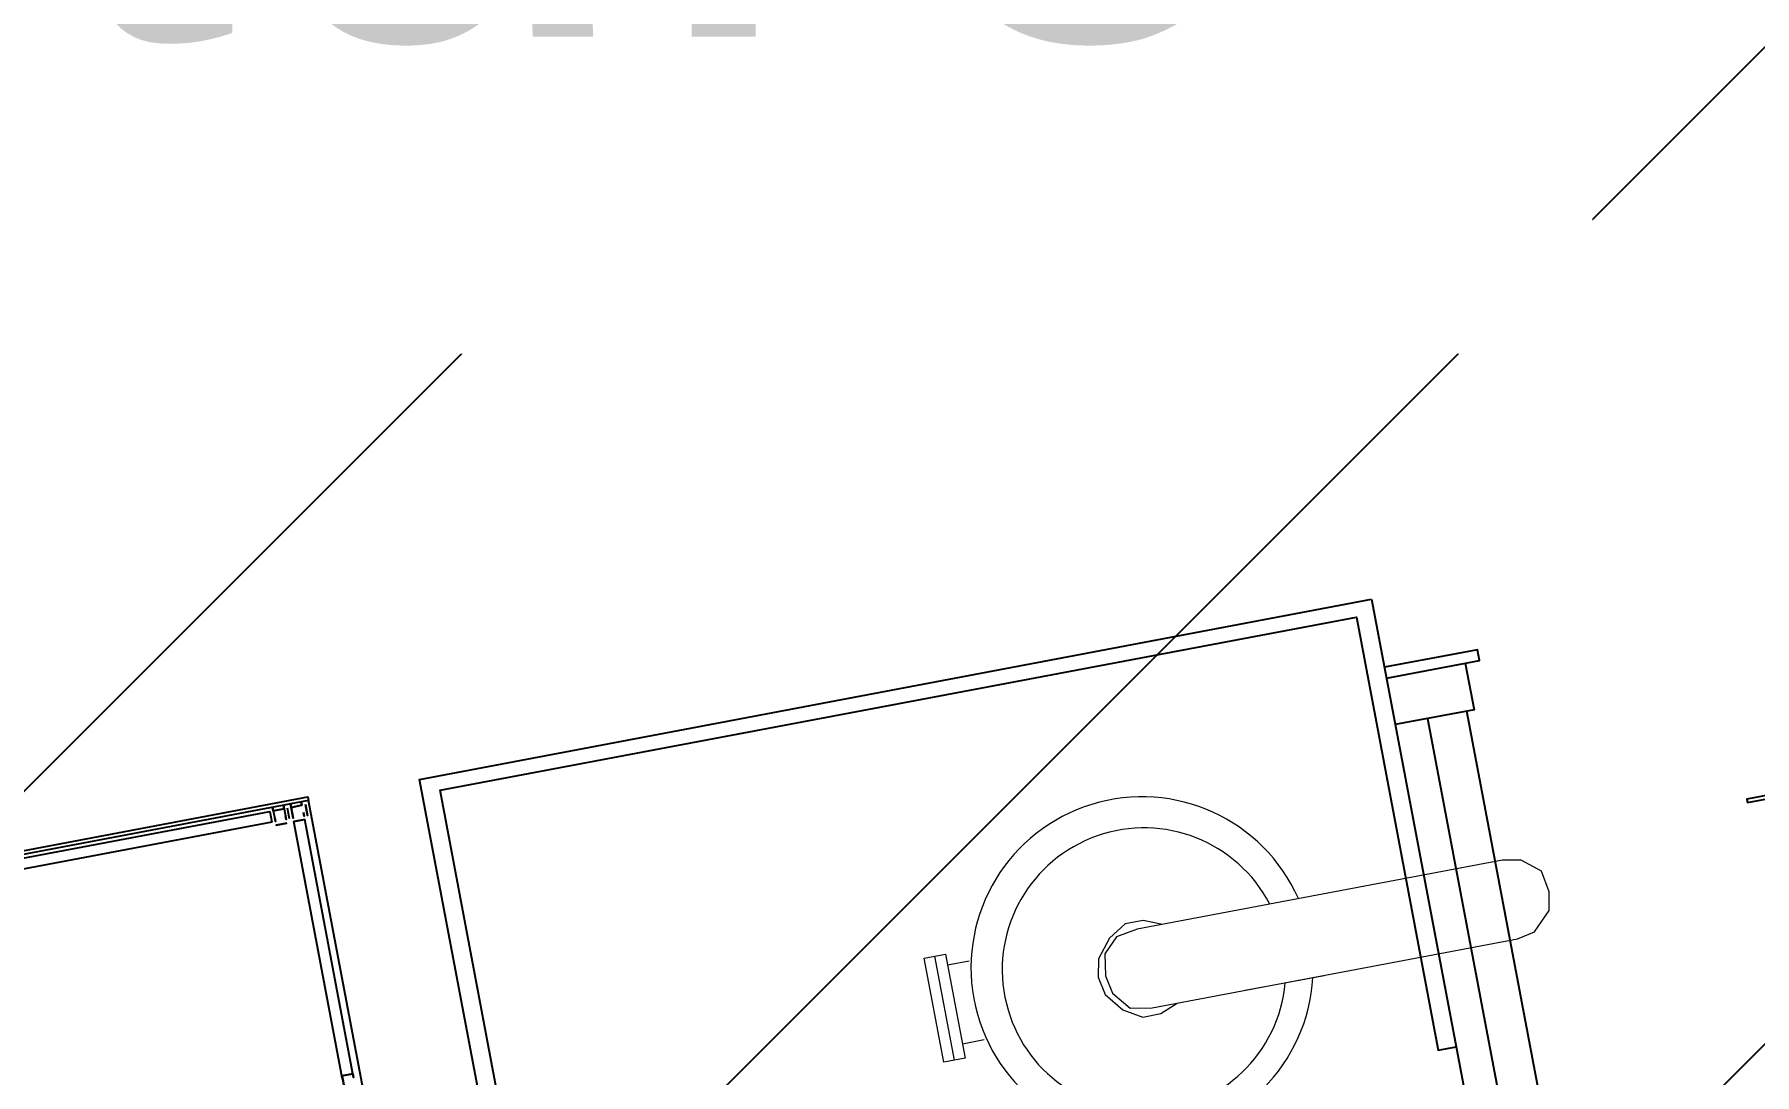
# Model space of a CAD drawing. Extents: x 407440 to 411585, y 6041728 to 6045069.
# Drawn here: x 410478.57 to 410505.67, y 6044322.66 to 6044339.05 of the extents above; entities that cross this region are included whole.
import ezdxf

# ---------------------------------------------------------------- set-up
doc = ezdxf.new("R2010")
doc.units = 0
doc.header["$LTSCALE"] = 5
doc.linetypes.add('foc-TIELINE', pattern=[1.875, 1.25, -0.625])
doc.layers.add('C-WS-T', color=13, linetype='Continuous', lineweight=9)
for name, color, linetype in [('P-BUFFER-PURPLE', 187, 'foc-TIELINE'), ('P-PROPOSED-EXISTING-H', 59, 'Continuous'), ('T-TIE', 201, 'foc-TIELINE')]:
    doc.layers.add(name, color=color, linetype=linetype)
doc.styles.add('80CG', font='ARIALN.TTF', dxfattribs={"height": 10})
doc.styles.add('80L', font='ARIALN.TTF', dxfattribs={"height": 10})
doc.dimstyles.new('Compass 5 000', dxfattribs={"dimscale": 5, "dimtxt": 9, "dimasz": 2, "dimexe": 0.2, "dimexo": 0.0625, "dimgap": 0.5, "dimtad": 0, "dimtih": 1, "dimtoh": 1, "dimzin": 0, "dimdsep": 46, "dimtxsty": '80CG', "dimcen": 0.1, "dimse1": 1, "dimse2": 1, "dimclrd": 256, "dimclrt": 256, "dimaunit": 1, "dimadec": 4, "dimazin": 0, "dimtfac": 0.06, "dimtofl": 0, "dimtmove": 0, "dimatfit": 1, "dimfxl": 0.2, "dimtolj": 1, "dimtzin": 0, "dimlwd": -1, "dimarcsym": 0})

# ---------------------------------------------------------------- blocks, each defined once
blk = doc.blocks.new('P-RIG-877')
at = {"layer": 'T-TIE', "linetype": 'ByBlock', "lineweight": 25}
for points in [[(-8.7024, 5.7978), (-8.7024, 5.5682), (-8.6909, 5.5682), (-8.6909, 5.7978)], [(-9.5405, 4.5234), (-5.8896, 4.5234), (-5.8896, 1.4695), (-9.5405, 1.4695)], [(-9.5405, 1.0562), (-9.529, 1.0562), (-9.529, 1.0907), (-9.5405, 1.0907), (-9.529, 1.0907), (-9.529, 1.0562)], [(-9.529, 1.1022), (-9.4946, 1.1022)], [(-9.506, 1.0907), (-9.4946, 1.0907)], [(-9.5405, 0.9988), (-9.529, 0.9988), (-9.529, 1.0333), (-9.5405, 1.0333), (-9.529, 1.0333), (-9.529, 0.9988)], [(-9.506, 1.0562), (-9.4946, 1.0562), (-9.529, 1.0562), (-9.4946, 1.0562)], [(-9.4831, 1.0333), (-9.4831, 0.9988)], [(-9.4946, 0.9873), (-9.4946, 0.1148), (-9.529, 0.1148), (-9.529, 0.9873)]]:
    blk.add_lwpolyline(points, close=True, dxfattribs=at)
at = {"layer": 'T-TIE', "linetype": 'ByBlock', "lineweight": 18}
for points in [[(-8.6565, 4.776), (-8.6565, 3.6049), (-8.645, 3.5361), (-8.5991, 3.4901), (-8.5302, 3.4787), (-8.4728, 3.4901), (-8.4154, 3.5361), (-8.4039, 3.6049), (-8.4039, 4.776), (-8.4154, 4.8334), (-8.4728, 4.8908), (-8.5302, 4.9023), (-8.5991, 4.8908), (-8.645, 4.8334)], [(-8.358, 2.9276), (-8.6909, 2.9276), (-8.6909, 2.9965), (-8.358, 2.9965)]]:
    blk.add_lwpolyline(points, close=True, dxfattribs=at)
at = {"layer": 'T-TIE', "linetype": 'ByBlock', "lineweight": 25}
for points in [[(-9.2879, 4.5234), (-9.2879, 4.8219), (-9.3224, 4.8219), (-9.3224, 4.5234)], [(-9.2879, 4.776), (-9.1387, 4.776), (-9.1387, 4.5234)], [(-6.2914, 4.753), (-9.1387, 4.753)], [(-9.1387, 4.6267), (-6.2914, 4.6267)], [(-8.1054, 1.4695), (-8.1054, 1.5269), (-9.4946, 1.5269), (-9.4946, 4.466), (-8.1054, 4.466), (-8.1054, 4.5234)], [(-8.5302, 0.0459), (-8.5302, 1.1136), (-9.5405, 1.1136), (-9.5405, 0.0459), (-10.4589, 0.0459), (-10.4589, -8.0135), (-9.5405, -8.0135)], [(-9.5405, 0.0574), (-9.552, 0.0574), (-9.552, 1.1136), (-9.5405, 1.1136)], [(-9.529, 1.0907), (-9.5405, 1.0907)], [(-8.668, 1.0562), (-8.668, 1.0907), (-8.6565, 1.0907), (-8.668, 1.0907), (-8.668, 1.0562), (-8.6565, 1.0562), (-8.622, 1.0562), (-8.6565, 1.0562), (-8.668, 1.0562), (-9.4831, 1.0562), (-9.4831, 1.0907), (-9.4831, 1.0562)], [(-8.668, 1.0907), (-9.4831, 1.0907)], [(-9.529, 1.0562), (-9.5405, 1.0562)], [(-9.4946, 1.0447), (-9.529, 1.0447)], [(-9.529, 1.0333), (-9.4946, 1.0333), (-9.506, 1.0333), (-9.4946, 1.0333)], [(-9.529, 0.9988), (-9.4946, 0.9988), (-9.506, 0.9988), (-9.4946, 0.9988)]]:
    blk.add_lwpolyline(points, dxfattribs=at)
at = {"layer": 'T-TIE', "linetype": 'ByBlock', "lineweight": 18}
for points in [[(-8.4039, 3.9034), (-8.4039, 4.156)], [(-8.6565, 3.6853), (-8.6794, 3.6279), (-8.6794, 3.5705), (-8.645, 3.5131), (-8.5876, 3.4672), (-8.5302, 3.4557), (-8.4728, 3.4672), (-8.4154, 3.5131), (-8.3809, 3.5705), (-8.3809, 3.6279), (-8.4039, 3.6853)], [(-8.6565, 2.9965), (-8.6565, 3.0654)], [(-8.4039, 2.9965), (-8.4039, 3.0654)], [(-8.358, 2.962), (-8.6909, 2.962)]]:
    blk.add_lwpolyline(points, dxfattribs=at)
blk.add_arc((-8.5337, 3.5968), 0.539, 103.1663, 76.1061, dxfattribs=at)
at = {"layer": 'T-TIE', "linetype": 'ByBlock', "lineweight": 5}
blk.add_arc((-8.5266, 3.602), 0.447, 106.8862, 73.9866, dxfattribs=at)

msp = doc.modelspace()

# ---------------------------------------------------------------- hatches: boundary and pattern name
at = {"layer": 'P-PROPOSED-EXISTING-H'}
h = msp.add_hatch(dxfattribs=at)
h.set_pattern_fill('ANSI31', color=256, scale=3.498392, style=0)
h.set_pattern_definition([(45, (-102.852, 2739.382), (-7.854113246, 7.854113246), [])])
edge = h.paths.add_edge_path()
edge.add_line((410849.565, 6043843.767), (410381.581, 6043755.258))
edge.add_line((410381.581, 6043755.258), (409934.712, 6043670.743))
edge.add_line((409934.712, 6043670.743), (409814.106, 6044308.44))
edge.add_line((409814.106, 6044308.44), (410263.945, 6044377.375))
edge.add_line((410263.945, 6044377.375), (410794.85, 6044458.734))
edge.add_line((410794.85, 6044458.734), (411169.273, 6044565.411))
edge.add_line((411169.273, 6044565.411), (411290.002, 6043927.065))
edge.add_line((411290.002, 6043927.065), (411039.067, 6043879.607))
edge.add_arc((410922.403, 6043977.554), 152.33, 241.43508, 319.98432, ccw=False)

# ---------------------------------------------------------------- linework, layer by layer
at = {"layer": 'P-BUFFER-PURPLE'}
msp.add_circle((410670.316, 6044396.422, -0.107), 250.434, dxfattribs=at)

# ---------------------------------------------------------------- block references
at = {"layer": 'T-TIE', "linetype": 'ByBlock', "xscale": 4.999999999955019, "yscale": 4.999999999955019, "zscale": 4.999999999955019, "rotation": 280.7096999997605}
msp.add_blockref('P-RIG-877', (410486.28, 6044279.077), dxfattribs=at)

# ---------------------------------------------------------------- next in the draw order: texts
at = {"layer": 'C-WS-T', "insert": (410469.05, 6044343.945), "char_height": 9.9954, "attachment_point": 5, "style": '80L', "bg_fill": 2}
msp.add_mtext_dynamic_manual_height_columns('W/C Future', width=58.13603, gutter_width=50, heights=[0], dxfattribs=at)

# ---------------------------------------------------------------- next in the draw order: leaders
at = {"layer": 'C-WS-T', "path_type": 1}
msp.add_leader([(410483.817, 6044285.895), (410469.763, 6044338.243)], dimstyle='Compass 5 000', override={"dimgap": 0.5, "dimtad": 0}, dxfattribs=at)

doc.saveas('drawing.dxf')
